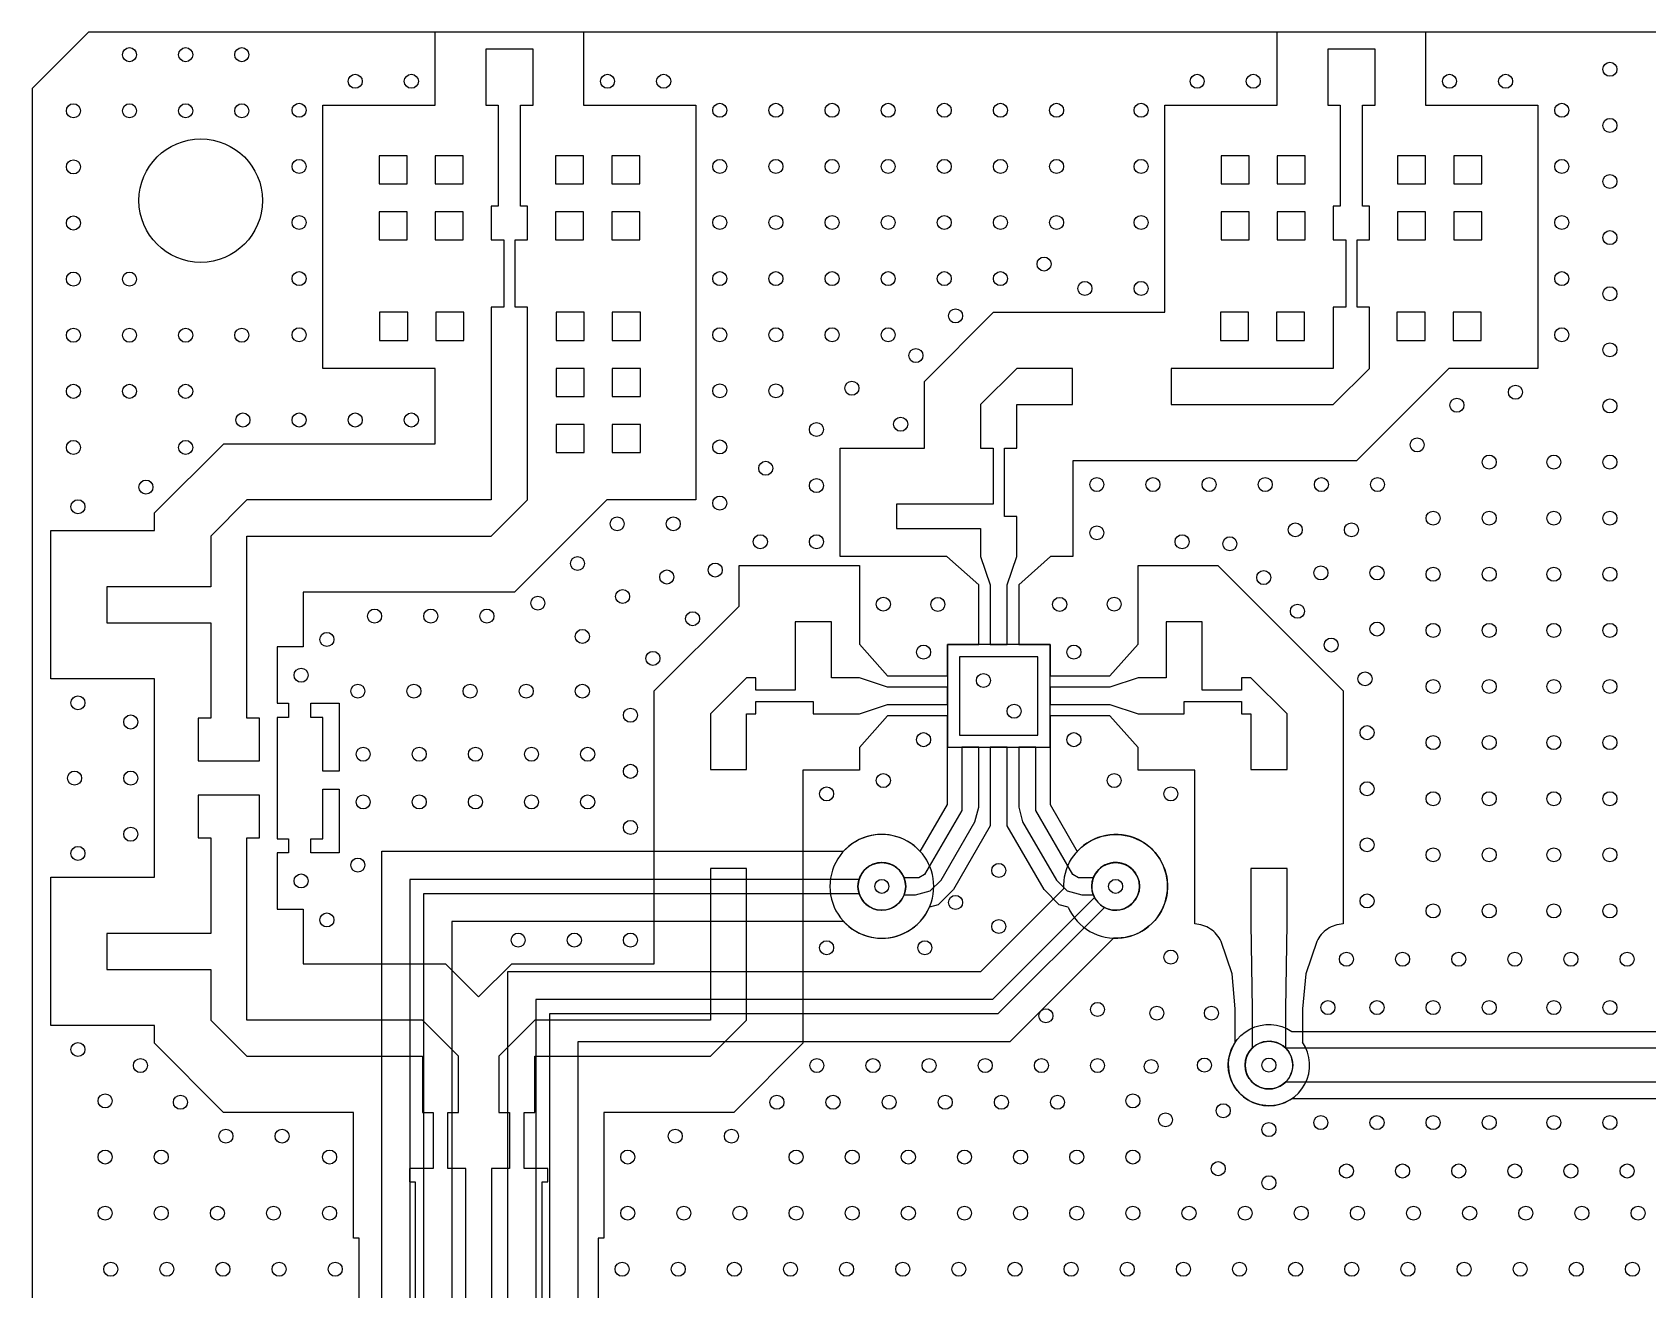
# Model space of a CAD drawing. Header units: metres. Extents: x -31 to 31, y 0 to 47.5.
# Drawn here: x -31 to -2.22, y 25.09 to 47.5 of the extents above; entities that cross this region are included whole.
import ezdxf

# ---------------------------------------------------------------- set-up
doc = ezdxf.new("R2010")
doc.units = ezdxf.units.M

msp = doc.modelspace()

# ---------------------------------------------------------------- linework, layer by layer
at = {"layer": 'BOTTOM'}
for p, q in [((-30, 47.5), (-31, 46.5)), ((30, 47.5), (-30, 47.5)), ((-31, 46.5), (-31, 1)), ((-24.775874, 4.74), (-24.775874, 32.903141)), ((-24.775874, 32.903141), (-16.547396, 32.903141)), ((-12.07573, 32.079301), (-13.895501, 30.25953)), ((-13.791947, 30.00953), (-11.898953, 31.902524)), ((-16.547396, 31.653141), (-23.525874, 31.653141)), ((-23.525874, 31.653141), (-23.525874, 5.99)), ((-13.895501, 30.25953), (-22.029143, 30.25953)), ((-22.029143, 30.25953), (-22.029143, 7.979075)), ((-21.779143, 8.229075), (-21.779143, 30.00953)), ((-21.779143, 30.00953), (-13.791947, 30.00953))]:
    msp.add_line(p, q, dxfattribs=at)
msp.add_lwpolyline([(-22.529143, 7.479075), (-22.529143, 30.75953), (-14.102608, 30.75953), (-12.624238, 32.2379, -0.684031), (-11.04604, 32.932215, -0.684031), (-11.740354, 31.354016), (-13.584841, 29.50953), (-21.279143, 29.50953), (-21.279143, 8.729075)], format="xyb", dxfattribs=at)
for points in [[(-24.275874, 32.403141), (-24.275874, 5.24), (-5.706202, 5.24, 0.86086), (-4.875, 5.365, 0.86086), (-5.706202, 5.49), (-24.025874, 5.49), (-24.025874, 32.153141), (-16.271689, 32.153141, 0.86086), (-15.440487, 32.278141, 0.86086), (-16.271689, 32.403141)], [(-0.37617, 28.492735), (-8.56219, 28.492735, -0.601753), (-9.69418, 29.092722, -0.601753), (-8.56219, 29.692709), (-0.37617, 29.692709, -0.601753), (0.75582, 29.092722, -0.601753)], [(-8.668154, 29.392735, 0.668804), (-9.39418, 29.092704, 0.668804), (-8.668127, 28.792735), (-0.270196, 28.792735, 0.668782), (0.455794, 29.092704, 0.668782), (-0.27017, 29.392735)]]:
    msp.add_lwpolyline(points, format="xyb", close=True, dxfattribs=at)
msp.add_circle((-28, 44.5), 1.1, dxfattribs=at)
for centre, radius, start, end in [((-15.865487, 32.278141), 0.925, 0.0000019, 137.4933537), ((-11.700113, 32.278141), 0.425, 44.9999795, -152.1046441), ((-11.700113, 32.278141), 0.425, -117.8953559, 45.0000205), ((-15.865487, 32.278141), 0.925, -137.4933537, -0.0000019)]:
    msp.add_arc(centre, radius, start, end, dxfattribs=at)
at = {"layer": 'GND1'}
for p, q in [((-30, 47.5), (-31, 46.5)), ((30, 47.5), (-30, 47.5)), ((-31, 46.5), (-31, 1)), ((-12.8684, 36.587657), (-14.6972, 36.587657)), ((-14.6972, 36.587657), (-14.6972, 34.758857)), ((-12.8684, 34.758857), (-12.8684, 36.587657)), ((-14.6972, 34.758857), (-12.8684, 34.758857))]:
    msp.add_line(p, q, dxfattribs=at)
for centre, radius in [((-28, 44.5), 1.1), ((-15.865487, 32.278141), 0.425), ((-11.700113, 32.278141), 0.425), ((-8.969154, 29.092748), 0.425)]:
    msp.add_circle(centre, radius, dxfattribs=at)
at = {"layer": 'GND2'}
for p, q in [((-30, 47.5), (-31, 46.5)), ((30, 47.5), (-30, 47.5)), ((-31, 46.5), (-31, 1))]:
    msp.add_line(p, q, dxfattribs=at)
for centre, radius in [((-28, 44.5), 1.1), ((-15.865487, 32.278141), 0.425), ((-11.700113, 32.278141), 0.425), ((-8.969154, 29.092748), 0.425)]:
    msp.add_circle(centre, radius, dxfattribs=at)
at = {"layer": 'GND3'}
msp.add_lwpolyline([(-31, 1), (-30, 0), (30, 0), (31, 1), (31, 46.5), (30, 47.5), (-30, 47.5), (-31, 46.5)], close=True, dxfattribs=at)
for centre, radius in [((-28, 44.5), 1.1), ((-15.865487, 32.278141), 0.425), ((-11.700113, 32.278141), 0.425), ((-8.969154, 29.092748), 0.425)]:
    msp.add_circle(centre, radius, dxfattribs=at)
at = {"layer": 'TOP'}
for p, q in [((-30, 47.5), (-31, 46.5)), ((-23.8225, 47.5), (-30, 47.5)), ((-23.8225, 46.201527), (-23.8225, 47.5)), ((6.1775, 47.5), (-6.1775, 47.5)), ((-6.1775, 47.5), (-6.1775, 46.201527)), ((-7.0775, 47.2), (-7.9225, 47.2)), ((-7.9225, 47.2), (-7.9225, 46.2)), ((-7.0775, 46.2), (-7.0775, 47.2)), ((-31, 46.5), (-31, 1)), ((-25.8225, 41.509507), (-25.8225, 46.201527)), ((-25.8225, 46.201527), (-23.8225, 46.201527)), ((-7.9225, 46.2), (-7.7, 46.2)), ((-7.7, 46.2), (-7.7, 44.4)), ((-7.3, 44.4), (-7.3, 46.2)), ((-7.3, 46.2), (-7.0775, 46.2)), ((-6.1775, 46.201527), (-4.1775, 46.201527)), ((-4.1775, 46.201527), (-4.1775, 41.509507)), ((-24.8225, 45.3), (-24.8225, 44.8)), ((-24.3225, 45.3), (-24.8225, 45.3)), ((-24.3225, 44.8), (-24.3225, 45.3)), ((-21.6775, 45.3), (-21.6775, 44.8)), ((-21.1775, 45.3), (-21.6775, 45.3)), ((-21.1775, 44.8), (-21.1775, 45.3)), ((-8.8225, 45.3), (-8.8225, 44.8)), ((-8.3225, 45.3), (-8.8225, 45.3)), ((-8.3225, 44.8), (-8.3225, 45.3)), ((-5.6775, 45.3), (-5.6775, 44.8)), ((-5.1775, 45.3), (-5.6775, 45.3)), ((-5.1775, 44.8), (-5.1775, 45.3)), ((-24.8225, 44.8), (-24.3225, 44.8)), ((-21.6775, 44.8), (-21.1775, 44.8)), ((-8.8225, 44.8), (-8.3225, 44.8)), ((-5.6775, 44.8), (-5.1775, 44.8)), ((-7.7, 44.4), (-7.8225, 44.4)), ((-7.8225, 44.4), (-7.8225, 43.8)), ((-7.1775, 44.4), (-7.3, 44.4)), ((-7.1775, 43.8), (-7.1775, 44.4)), ((-24.8225, 44.3), (-24.8225, 43.8)), ((-24.3225, 44.3), (-24.8225, 44.3)), ((-24.3225, 43.8), (-24.3225, 44.3)), ((-21.6775, 44.3), (-21.6775, 43.8)), ((-21.1775, 44.3), (-21.6775, 44.3)), ((-21.1775, 43.8), (-21.1775, 44.3)), ((-8.8225, 44.3), (-8.8225, 43.8)), ((-8.3225, 44.3), (-8.8225, 44.3)), ((-8.3225, 43.8), (-8.3225, 44.3)), ((-5.6775, 44.3), (-5.6775, 43.8)), ((-5.1775, 44.3), (-5.6775, 44.3)), ((-5.1775, 43.8), (-5.1775, 44.3)), ((-24.8225, 43.8), (-24.3225, 43.8)), ((-21.6775, 43.8), (-21.1775, 43.8)), ((-8.8225, 43.8), (-8.3225, 43.8)), ((-7.8225, 43.8), (-7.6, 43.8)), ((-7.6, 43.8), (-7.6, 42.6)), ((-7.4, 42.6), (-7.4, 43.8)), ((-7.4, 43.8), (-7.1775, 43.8)), ((-5.6775, 43.8), (-5.1775, 43.8)), ((-7.6, 42.6), (-7.8225, 42.6)), ((-7.8225, 42.6), (-7.8225, 41.509507)), ((-7.1775, 42.6), (-7.4, 42.6)), ((-7.1775, 41.509507), (-7.1775, 42.6)), ((-24.811858, 42.509394), (-24.811858, 42.009394)), ((-24.311858, 42.509394), (-24.811858, 42.509394)), ((-24.311858, 42.009394), (-24.311858, 42.509394)), ((-21.666858, 42.509394), (-21.666858, 42.009394)), ((-21.166858, 42.509394), (-21.666858, 42.509394)), ((-21.166858, 42.009394), (-21.166858, 42.509394)), ((-8.833142, 42.509394), (-8.833142, 42.009394)), ((-8.333142, 42.509394), (-8.833142, 42.509394)), ((-8.333142, 42.009394), (-8.333142, 42.509394)), ((-5.688142, 42.509394), (-5.688142, 42.009394)), ((-5.188142, 42.509394), (-5.688142, 42.509394)), ((-5.188142, 42.009394), (-5.188142, 42.509394)), ((-24.811858, 42.009394), (-24.311858, 42.009394)), ((-21.666858, 42.009394), (-21.166858, 42.009394)), ((-8.833142, 42.009394), (-8.333142, 42.009394)), ((-5.688142, 42.009394), (-5.188142, 42.009394)), ((-23.8225, 41.509507), (-25.8225, 41.509507)), ((-23.8225, 40.164827), (-23.8225, 41.509507)), ((-21.666858, 41.509394), (-21.666858, 41.009394)), ((-21.166858, 41.509394), (-21.666858, 41.509394)), ((-21.166858, 41.009394), (-21.166858, 41.509394)), ((-13.4603, 41.509507), (-14.1053, 40.864507)), ((-12.4703, 41.509507), (-13.4603, 41.509507)), ((-12.4703, 40.864507), (-12.4703, 41.509507)), ((-7.8225, 41.509507), (-10.7083, 41.509507)), ((-10.7083, 41.509507), (-10.7083, 40.864507)), ((-7.8225, 40.864507), (-7.1775, 41.509507)), ((-5.763286, 41.509507), (-7.408286, 39.864507)), ((-4.1775, 41.509507), (-5.763286, 41.509507)), ((-21.666858, 41.009394), (-21.166858, 41.009394)), ((-14.1053, 40.864507), (-14.1053, 40.089457)), ((-13.4603, 40.089457), (-13.4603, 40.864507)), ((-13.4603, 40.864507), (-12.4703, 40.864507)), ((-10.7083, 40.864507), (-7.8225, 40.864507)), ((-21.666858, 40.509394), (-21.666858, 40.009394)), ((-21.166858, 40.509394), (-21.666858, 40.509394)), ((-21.166858, 40.009394), (-21.166858, 40.509394)), ((-28.8225, 38.932889), (-27.590562, 40.164827)), ((-27.590562, 40.164827), (-23.8225, 40.164827)), ((-21.666858, 40.009394), (-21.166858, 40.009394)), ((-14.1053, 40.089457), (-13.8828, 40.089457)), ((-13.8828, 40.089457), (-13.8828, 39.089457)), ((-13.6828, 38.871957), (-13.6828, 40.089457)), ((-13.6828, 40.089457), (-13.4603, 40.089457)), ((-7.408286, 39.864507), (-12.4603, 39.864507)), ((-12.4603, 39.864507), (-12.4603, 38.154457)), ((-28.822212, 38.619571), (-28.8225, 38.932889)), ((-13.8828, 39.089457), (-15.6053, 39.089457)), ((-15.6053, 39.089457), (-15.6053, 38.654457)), ((-13.4603, 38.871957), (-13.6828, 38.871957)), ((-13.4603, 38.154457), (-13.4603, 38.871957)), ((-30.672212, 35.974571), (-30.672212, 38.619571)), ((-30.672212, 38.619571), (-28.822212, 38.619571)), ((-15.6053, 38.654457), (-14.1053, 38.654457)), ((-14.1053, 38.654457), (-14.1053, 38.154457)), ((-14.1053, 38.154457), (-13.9352, 37.654457)), ((-13.6304, 37.654457), (-13.4603, 38.154457)), ((-12.8603, 38.154457), (-13.4272, 37.654457)), ((-12.4603, 38.154457), (-12.8603, 38.154457)), ((-11.3016, 36.595757), (-11.3016, 37.995757)), ((-11.3016, 37.995757), (-9.877427, 37.995757)), ((-9.877427, 37.995757), (-7.646664, 35.764993)), ((-13.9352, 37.654457), (-13.9352, 36.587657)), ((-13.6304, 36.587657), (-13.6304, 37.654457)), ((-13.4272, 37.654457), (-13.4272, 36.587657)), ((-16.764, 36.995757), (-17.409, 36.995757)), ((-17.409, 36.995757), (-17.409, 35.773257)), ((-16.764, 35.995757), (-16.764, 36.995757)), ((-13.9352, 36.587657), (-13.6304, 36.587657)), ((-13.4272, 36.587657), (-13.1224, 36.587657)), ((-13.1224, 36.587657), (-12.8684, 36.587657)), ((-12.8684, 36.587657), (-12.8684, 36.333657)), ((-11.8016, 36.028857), (-11.3016, 36.595757)), ((-12.8684, 36.333657), (-12.8684, 36.028857)), ((-28.821636, 35.974571), (-30.672212, 35.974571)), ((-28.821636, 32.440971), (-28.821636, 35.974571)), ((-18.273959, 35.995757), (-18.918959, 35.350757)), ((-18.109, 35.995757), (-18.273959, 35.995757)), ((-18.109, 35.773257), (-18.109, 35.995757)), ((-16.264, 35.995757), (-16.764, 35.995757)), ((-15.764, 35.825657), (-16.264, 35.995757)), ((-12.8684, 36.028857), (-11.8016, 36.028857)), ((-17.409, 35.773257), (-18.109, 35.773257)), ((-14.6972, 35.825657), (-15.764, 35.825657)), ((-14.6972, 35.520857), (-14.6972, 35.825657)), ((-7.646664, 35.764993), (-7.646664, 31.608757)), ((-26.036112, 35.287271), (-26.036112, 35.541271)), ((-26.036112, 35.541271), (-25.531212, 35.541271)), ((-25.531212, 35.541271), (-25.531212, 34.33085)), ((-18.109, 35.350757), (-18.109, 35.573257)), ((-18.109, 35.573257), (-17.0865, 35.573257)), ((-17.0865, 35.573257), (-17.0865, 35.350757)), ((-16.264, 35.350757), (-15.764, 35.520857)), ((-15.764, 35.520857), (-14.6972, 35.520857)), ((-25.823312, 35.287271), (-26.036112, 35.287271)), ((-25.823312, 34.33085), (-25.823312, 35.287271)), ((-18.918959, 35.350757), (-18.918959, 34.360757)), ((-18.273959, 34.360757), (-18.273959, 35.350757)), ((-18.273959, 35.350757), (-18.109, 35.350757)), ((-17.0865, 35.350757), (-16.264, 35.350757)), ((-15.764, 35.317139), (-16.264, 34.750757)), ((-14.6972, 35.317139), (-15.764, 35.317139)), ((-14.6972, 35.012339), (-14.6972, 35.317139)), ((-11.8016, 35.317732), (-12.8684, 35.317732)), ((-12.8684, 35.317732), (-12.8684, 35.012932)), ((-11.3016, 34.750757), (-11.8016, 35.317732)), ((-14.6972, 33.739057), (-14.6972, 35.012339)), ((-12.8684, 35.012932), (-12.8684, 33.739057)), ((-16.264, 34.750757), (-16.264, 34.350757)), ((-14.1384, 34.758857), (-14.4432, 34.758857)), ((-14.4432, 34.758857), (-14.4432, 33.632496)), ((-14.1384, 33.692057), (-14.1384, 34.758857)), ((-13.6304, 34.758857), (-13.9352, 34.758857)), ((-13.9352, 34.758857), (-13.935199, 33.692057)), ((-13.630401, 33.356178), (-13.6304, 34.758857)), ((-11.3016, 34.350757), (-11.3016, 34.750757)), ((-25.531212, 34.33085), (-25.823312, 34.33085)), ((-18.918959, 34.360757), (-18.273959, 34.360757)), ((-16.264, 34.350757), (-17.273959, 34.350757)), ((-17.273959, 34.350757), (-17.273959, 29.481502)), ((-10.291641, 34.350757), (-11.3016, 34.350757)), ((-10.291641, 31.608757), (-10.291641, 34.350757)), ((-26.953612, 33.902971), (-28.045812, 33.902971)), ((-28.045812, 33.902971), (-28.045812, 33.140971)), ((-26.953612, 33.140971), (-26.953612, 33.902971)), ((-15.181273, 32.900617), (-14.6972, 33.739057)), ((-14.209016, 33.428514), (-14.1384, 33.692057)), ((-13.935199, 33.692057), (-13.935199, 33.356178)), ((-12.8684, 33.739057), (-12.384327, 32.900617)), ((-14.4432, 33.632496), (-15.102761, 32.490102)), ((-14.809016, 32.389283), (-14.209016, 33.428514)), ((-28.045812, 33.140971), (-27.822212, 33.140971)), ((-27.822212, 33.140971), (-27.822212, 31.440971)), ((-27.177212, 29.895715), (-27.177212, 33.140971)), ((-27.177212, 33.140971), (-26.953612, 33.140971)), ((-13.935199, 33.356178), (-14.590321, 32.221474)), ((-12.975279, 32.221474), (-13.630401, 33.356178)), ((-18.273959, 32.598757), (-18.918959, 32.598757)), ((-18.918959, 32.598757), (-18.918959, 29.895715)), ((-18.273959, 29.895715), (-18.273959, 32.598757)), ((-8.646641, 32.598757), (-9.291641, 32.598757)), ((-9.291641, 32.598757), (-9.291641, 31.608757)), ((-8.646641, 31.608757), (-8.646641, 32.598757)), ((-30.672212, 29.795971), (-30.672212, 32.440971)), ((-30.672212, 32.440971), (-28.821636, 32.440971)), ((-15.205925, 32.43054), (-15.468751, 32.43054)), ((-15.102761, 32.490102), (-15.205925, 32.43054)), ((-15.001943, 32.196356), (-14.809016, 32.389283)), ((-15.468751, 32.12574), (-15.265487, 32.12574)), ((-15.265487, 32.12574), (-15.001943, 32.196356)), ((-14.860473, 31.951322), (-15.017192, 31.909329)), ((-14.590321, 32.221474), (-14.860473, 31.951322)), ((-12.705127, 31.951322), (-12.975279, 32.221474)), ((-12.548408, 31.909329), (-12.705127, 31.951322)), ((-27.822212, 31.440971), (-29.672212, 31.440971)), ((-29.672212, 31.440971), (-29.672212, 30.795971)), ((-9.291641, 31.608757), (-9.269167, 30.092757)), ((-8.669167, 30.092757), (-8.646641, 31.608757)), ((-9.624766, 30.717755), (-9.82028, 31.296258)), ((-8.118002, 31.296258), (-8.313516, 30.717755)), ((-29.672212, 30.795971), (-27.822212, 30.795971)), ((-27.822212, 30.795971), (-27.822212, 29.895715)), ((-9.569141, 30.092757), (-9.624766, 30.717755)), ((-8.313516, 30.717755), (-8.369167, 30.092757)), ((-9.569141, 29.499738), (-9.569141, 30.092757)), ((-9.269167, 30.092757), (-9.269167, 29.393775)), ((-8.669167, 29.393801), (-8.669167, 30.092757)), ((-8.369167, 30.092757), (-8.369167, 29.499738)), ((-28.822212, 29.795971), (-30.672212, 29.795971)), ((-28.8225, 29.481502), (-28.822212, 29.795971)), ((-27.822212, 29.895715), (-27.1775, 29.250715)), ((-24.05073, 29.895715), (-27.177212, 29.895715)), ((-23.40573, 29.250715), (-24.05073, 29.895715)), ((-22.04573, 29.895715), (-22.69073, 29.250715)), ((-18.918959, 29.895715), (-22.04573, 29.895715)), ((-18.918959, 29.250715), (-18.273959, 29.895715)), ((-27.591714, 28.250715), (-28.8225, 29.481502)), ((-17.273959, 29.481502), (-18.504745, 28.250715)), ((-27.1775, 29.250715), (-24.05073, 29.250715)), ((-24.05073, 29.250715), (-24.05073, 28.250715)), ((-23.40573, 28.250715), (-23.40573, 29.250715)), ((-22.69073, 29.250715), (-22.69073, 28.250715)), ((-22.04573, 28.250715), (-22.04573, 29.250715)), ((-22.04573, 29.250715), (-18.918959, 29.250715)), ((-25.27823, 28.250715), (-27.591714, 28.250715)), ((-25.27823, 26.010715), (-25.27823, 28.250715)), ((-24.05073, 28.250715), (-23.85823, 28.250715)), ((-23.85823, 28.250715), (-23.85823, 27.250715)), ((-23.598229, 27.250715), (-23.598229, 28.250715)), ((-23.598229, 28.250715), (-23.40573, 28.250715)), ((-22.69073, 28.250715), (-22.49823, 28.250715)), ((-22.49823, 28.250715), (-22.49823, 27.250715)), ((-22.23823, 27.250715), (-22.23823, 28.250715)), ((-22.23823, 28.250715), (-22.04573, 28.250715)), ((-18.504745, 28.250715), (-20.818229, 28.250715)), ((-20.818229, 28.250715), (-20.818229, 26.010715)), ((-23.85823, 27.250715), (-24.27823, 27.250715)), ((-24.27823, 27.250715), (-24.27823, 27.010715)), ((-23.27823, 27.250715), (-23.598229, 27.250715)), ((-23.27823, 23.040715), (-23.27823, 27.250715)), ((-22.49823, 27.250715), (-22.81823, 27.250715)), ((-22.81823, 27.250715), (-22.81823, 23.040715)), ((-21.818229, 27.250715), (-22.23823, 27.250715)), ((-21.818229, 27.010715), (-21.818229, 27.250715)), ((-24.27823, 27.010715), (-24.17823, 27.010715)), ((-24.17823, 27.010715), (-24.17823, 23.040715)), ((-21.91823, 23.040715), (-21.91823, 27.010715)), ((-21.91823, 27.010715), (-21.818229, 27.010715)), ((-25.17823, 26.010715), (-25.27823, 26.010715)), ((-25.17823, 23.534929), (-25.17823, 26.010715)), ((-20.818229, 26.010715), (-20.91823, 26.010715)), ((-20.91823, 26.010715), (-20.91823, 23.534929))]:
    msp.add_line(p, q, dxfattribs=at)
at = {"layer": 'TOP', "color": 42, "linetype": 'CONTINUOUS', "lineweight": -3, "true_color": 0xda9100}
msp.add_line((-10.291618, 31.608757), (-10.291641, 31.608757), dxfattribs=at)
at = {"layer": 'TOP'}
for points in [[(-26.436112, 35.541271), (-26.436112, 35.287271), (-26.636112, 35.287271), (-26.636112, 33.128271), (-26.436112, 33.128271), (-26.436112, 32.874271), (-26.636112, 32.874271), (-26.636112, 31.874271), (-26.176636, 31.874271), (-26.1775, 30.895715), (-23.636516, 30.895715), (-23.04823, 30.307429), (-22.459943, 30.895715), (-19.918959, 30.895715), (-19.918959, 35.76497), (-18.409, 37.274929), (-18.409, 37.995757), (-16.264, 37.995757), (-16.264, 36.595757), (-15.764, 36.028857), (-14.6972, 36.028857), (-14.6972, 36.333657), (-14.6972, 36.587657), (-14.4432, 36.587657), (-14.1384, 36.587657), (-14.1384, 37.654457), (-14.7053, 38.154457), (-16.6053, 38.154457), (-16.6053, 40.089457), (-15.1053, 40.089457), (-15.1053, 41.27872), (-13.874514, 42.509507), (-10.8225, 42.509507), (-10.8225, 46.201527), (-8.8225, 46.201527), (-8.8225, 47.5), (-21.1775, 47.5), (-21.1775, 46.201527), (-19.1775, 46.201527), (-19.1775, 39.164827), (-20.763286, 39.164827), (-22.408286, 37.519827), (-26.176636, 37.519827), (-26.176636, 36.546271), (-26.636112, 36.546271), (-26.636112, 35.541271)], [(-27.176924, 38.519827), (-22.8225, 38.519827), (-22.1775, 39.164827), (-22.1775, 42.6), (-22.4, 42.6), (-22.4, 43.8), (-22.1775, 43.8), (-22.1775, 44.4), (-22.3, 44.4), (-22.3, 46.2), (-22.0775, 46.2), (-22.0775, 47.2), (-22.9225, 47.2), (-22.9225, 46.2), (-22.7, 46.2), (-22.7, 44.4), (-22.8225, 44.4), (-22.8225, 43.8), (-22.6, 43.8), (-22.6, 42.6), (-22.8225, 42.6), (-22.8225, 39.164827), (-27.176924, 39.164827), (-27.821924, 38.519827), (-27.822212, 37.619571), (-29.672212, 37.619571), (-29.672212, 36.974571), (-27.822212, 36.974571), (-27.822212, 35.274571), (-28.045812, 35.274571), (-28.045812, 34.512571), (-26.953612, 34.512571), (-26.953612, 35.274571), (-27.177212, 35.274571)], [(-23.8225, 45.3), (-23.8225, 44.8), (-23.3225, 44.8), (-23.3225, 45.3)], [(-20.6775, 45.3), (-20.6775, 44.8), (-20.1775, 44.8), (-20.1775, 45.3)], [(-9.8225, 45.3), (-9.8225, 44.8), (-9.3225, 44.8), (-9.3225, 45.3)], [(-6.6775, 45.3), (-6.6775, 44.8), (-6.1775, 44.8), (-6.1775, 45.3)], [(-23.8225, 44.3), (-23.8225, 43.8), (-23.3225, 43.8), (-23.3225, 44.3)], [(-20.6775, 44.3), (-20.6775, 43.8), (-20.1775, 43.8), (-20.1775, 44.3)], [(-9.8225, 44.3), (-9.8225, 43.8), (-9.3225, 43.8), (-9.3225, 44.3)], [(-6.6775, 44.3), (-6.6775, 43.8), (-6.1775, 43.8), (-6.1775, 44.3)], [(-23.811858, 42.509394), (-23.811858, 42.009394), (-23.311858, 42.009394), (-23.311858, 42.509394)], [(-20.666858, 42.509394), (-20.666858, 42.009394), (-20.166858, 42.009394), (-20.166858, 42.509394)], [(-9.833142, 42.509394), (-9.833142, 42.009394), (-9.333142, 42.009394), (-9.333142, 42.509394)], [(-6.688142, 42.509394), (-6.688142, 42.009394), (-6.188142, 42.009394), (-6.188142, 42.509394)], [(-20.666858, 41.509394), (-20.666858, 41.009394), (-20.166858, 41.009394), (-20.166858, 41.509394)], [(-20.666858, 40.509394), (-20.666858, 40.009394), (-20.166858, 40.009394), (-20.166858, 40.509394)], [(-9.4566, 35.350757), (-9.291641, 35.350757), (-9.291641, 34.360757), (-8.646641, 34.360757), (-8.646641, 35.350757), (-9.291641, 35.995757), (-9.4566, 35.995757), (-9.4566, 35.773257), (-10.1566, 35.773257), (-10.1566, 36.995757), (-10.8016, 36.995757), (-10.8016, 35.995757), (-11.3016, 35.995757), (-11.8016, 35.825657), (-12.8684, 35.825657), (-12.8684, 35.520857), (-11.8016, 35.520857), (-11.3016, 35.350757), (-10.4791, 35.350757), (-10.4791, 35.573257), (-9.4566, 35.573257)], [(-13.0843, 36.371757), (-14.4813, 36.371757), (-14.4813, 34.974757), (-13.0843, 34.974757)], [(-26.036112, 33.128271), (-25.823312, 33.128271), (-25.823312, 34.007771), (-25.531212, 34.007771), (-25.531212, 32.874271), (-26.036112, 32.874271)]]:
    msp.add_lwpolyline(points, close=True, dxfattribs=at)
msp.add_lwpolyline([(-13.356584, 33.428514), (-12.756584, 32.389283), (-12.563657, 32.196356), (-12.300113, 32.12574), (-12.096849, 32.12574, 0.831591), (-11.275113, 32.278141, 0.831591), (-12.096849, 32.43054), (-12.359675, 32.43054), (-12.462839, 32.490102), (-13.1224, 33.632496), (-13.1224, 34.758857), (-13.4272, 34.758857), (-13.4272, 33.692057)], format="xyb", close=True, dxfattribs=at)
msp.add_circle((-28, 44.5), 1.1, dxfattribs=at)
for centre, radius, start, end in [((-15.865487, 32.278141), 0.925, 42.2949371, -170.6014276), ((-11.700113, 32.278141), 0.925, -9.3985724, 137.7050629), ((-15.865487, 32.27814), 0.425, 21.0134782, 179.9999002), ((-15.865487, 32.278141), 0.425, 179.999965, -21.0136131), ((-15.865487, 32.27814), 0.925, -170.6014772, -23.4978419), ((-11.700113, 32.27814), 0.925, -156.5021581, -9.3985228), ((-10.316353, 31.059719), 0.549594, 56.456851, 87.4228669), ((-10.316341, 31.059761), 0.549552, 25.4894384, 56.4554543), ((-7.621941, 31.059761), 0.549552, 123.5445457, 154.5105616), ((-7.62194, 31.059761), 0.549553, 92.5785255, 123.5445413), ((-8.969154, 29.092748), 0.725, 145.8497621, -90.00003), ((-8.969154, 29.092748), 0.425, 134.9033559, -89.9975879), ((-8.969154, 29.092748), 0.725, -89.99997, 34.1502379), ((-8.969154, 29.092748), 0.425, -89.9975087, 45.1015475)]:
    msp.add_arc(centre, radius, start, end, dxfattribs=at)
at = {"layer": 'VIAS'}
for centre in [(-29.26804, 47.101091), (-28.26804, 47.101091), (-27.26804, 47.101091), (-2.89415, 46.840248), (-25.2475, 46.626527), (-24.2475, 46.626527), (-20.7525, 46.626527), (-19.7525, 46.626527), (-10.2475, 46.626527), (-9.2475, 46.626527), (-5.7525, 46.626527), (-4.7525, 46.626527), (-30.26804, 46.101091), (-29.26804, 46.101091), (-28.26804, 46.101091), (-27.26804, 46.101091), (-26.2475, 46.109507), (-18.7525, 46.109507), (-17.7525, 46.109507), (-16.7525, 46.109507), (-15.7525, 46.109507), (-14.7525, 46.109507), (-13.7525, 46.109507), (-12.7525, 46.109507), (-11.2475, 46.109507), (-3.7525, 46.109507), (-2.89415, 45.840248), (-30.26804, 45.101091), (-26.2475, 45.109507), (-18.7525, 45.109507), (-17.7525, 45.109507), (-16.7525, 45.109507), (-15.7525, 45.109507), (-14.7525, 45.109507), (-13.7525, 45.109507), (-12.7525, 45.109507), (-11.2475, 45.109507), (-3.7525, 45.109507), (-2.89415, 44.840248), (-30.26804, 44.101091), (-26.2475, 44.109507), (-18.7525, 44.109507), (-17.7525, 44.109507), (-16.7525, 44.109507), (-15.7525, 44.109507), (-14.7525, 44.109507), (-13.7525, 44.109507), (-12.7525, 44.109507), (-11.2475, 44.109507), (-3.7525, 44.109507), (-2.89415, 43.840248), (-12.976026, 43.369981), (-30.26804, 43.101091), (-29.26804, 43.101091), (-26.2475, 43.109507), (-18.7525, 43.109507), (-17.7525, 43.109507), (-16.7525, 43.109507), (-15.7525, 43.109507), (-14.7525, 43.109507), (-13.7525, 43.109507), (-3.7525, 43.109507), (-12.2475, 42.934507), (-11.2475, 42.934507), (-2.89415, 42.840248), (-14.551992, 42.44577), (-30.26804, 42.101091), (-29.26804, 42.101091), (-28.26804, 42.101091), (-27.26804, 42.101091), (-26.2475, 42.109507), (-18.7525, 42.109507), (-17.7525, 42.109507), (-16.7525, 42.109507), (-15.7525, 42.109507), (-3.7525, 42.109507), (-15.259099, 41.738664), (-2.89415, 41.840248), (-30.26804, 41.101091), (-29.26804, 41.101091), (-28.26804, 41.101091), (-18.7525, 41.109507), (-17.7525, 41.109507), (-16.399135, 41.155832), (-4.577519, 41.084525), (-5.621131, 40.853739), (-2.89415, 40.840248), (-27.2475, 40.589827), (-26.2475, 40.589827), (-25.2475, 40.589827), (-24.2475, 40.589827), (-15.5303, 40.514457), (-17.0303, 40.420757), (-30.26804, 40.101091), (-28.26804, 40.101091), (-18.7525, 40.109507), (-6.328238, 40.146632), (-17.934675, 39.729105), (-5.044154, 39.840248), (-3.89415, 39.840248), (-2.89415, 39.840248), (-28.975147, 39.393984), (-17.0303, 39.420757), (-12.035293, 39.439504), (-11.035293, 39.439504), (-10.035293, 39.439504), (-9.035293, 39.439504), (-8.035293, 39.439504), (-7.035352, 39.439507), (-30.186409, 39.044571), (-18.7525, 39.109507), (-20.580308, 38.739827), (-19.580308, 38.739827), (-6.044154, 38.840248), (-5.044154, 38.840248), (-3.89415, 38.840248), (-2.89415, 38.840248), (-12.035293, 38.579454), (-8.499275, 38.633024), (-7.499275, 38.633024), (-18.0303, 38.420757), (-17.0303, 38.420757), (-10.516654, 38.420754), (-9.665295, 38.384665), (-21.287415, 38.032721), (-18.834, 37.916182), (-8.043857, 37.864618), (-7.043857, 37.864618), (-19.697542, 37.791934), (-9.062771, 37.782141), (-6.044154, 37.840248), (-5.044154, 37.840248), (-3.89415, 37.840248), (-2.89415, 37.840248), (-21.994522, 37.325614), (-20.483006, 37.444951), (-15.839, 37.308205), (-14.8682, 37.303857), (-12.6974, 37.303857), (-11.7266, 37.308205), (-24.901628, 37.094827), (-23.901628, 37.094827), (-22.901628, 37.094827), (-19.236181, 37.048789), (-8.461525, 37.180892), (-21.201162, 36.732868), (-7.043857, 36.864618), (-6.044154, 36.840248), (-5.044154, 36.840248), (-3.89415, 36.840248), (-2.89415, 36.840248), (-25.751636, 36.679285), (-15.122196, 36.453857), (-12.443404, 36.453857), (-7.860282, 36.579641), (-19.943287, 36.341683), (-26.211112, 36.041271), (-14.0563, 35.946757), (-7.257763, 35.977112), (-25.201162, 35.757646), (-24.201162, 35.757646), (-23.201162, 35.757646), (-22.201162, 35.757646), (-21.201162, 35.757646), (-6.044154, 35.840248), (-5.044154, 35.840248), (-3.89415, 35.840248), (-2.89415, 35.840248), (-30.186409, 35.549571), (-20.343959, 35.328141), (-13.5093, 35.399757), (-29.246636, 35.207771), (-7.221654, 35.017748), (-15.122196, 34.892657), (-12.443404, 34.892657), (-6.044154, 34.840248), (-5.044154, 34.840248), (-3.89415, 34.840248), (-2.89415, 34.840248), (-25.106212, 34.632771), (-24.106212, 34.632771), (-23.106212, 34.632771), (-22.106212, 34.632771), (-21.106212, 34.632771), (-30.246636, 34.207771), (-29.246636, 34.207771), (-20.343959, 34.328141), (-15.839, 34.164057), (-11.7266, 34.164057), (-16.848959, 33.925757), (-10.716654, 33.925754), (-7.221654, 34.017748), (-6.044154, 33.840248), (-5.044154, 33.840248), (-3.89415, 33.840248), (-2.89415, 33.840248), (-25.106212, 33.782771), (-24.106212, 33.782771), (-23.106212, 33.782771), (-22.106212, 33.782771), (-21.106212, 33.782771), (-20.343959, 33.328141), (-29.246636, 33.207771), (-7.221654, 33.017748), (-30.186409, 32.865971), (-6.044154, 32.840248), (-5.044154, 32.840248), (-3.89415, 32.840248), (-2.89415, 32.840248), (-25.201162, 32.657897), (-13.7828, 32.562316), (-26.211112, 32.374271), (-15.865487, 32.278141), (-11.700113, 32.278141), (-14.552356, 31.99173), (-7.221654, 32.017748), (-6.044154, 31.840248), (-5.044154, 31.840248), (-3.89415, 31.840248), (-2.89415, 31.840248), (-25.751636, 31.679285), (-13.7828, 31.562316), (-22.343959, 31.320715), (-21.343959, 31.320715), (-20.343959, 31.320715), (-16.848959, 31.18453), (-15.099938, 31.18453), (-10.716654, 31.017748), (-7.588688, 30.979991), (-6.588688, 30.979991), (-5.588688, 30.979991), (-4.588688, 30.979991), (-3.588688, 30.979991), (-2.588688, 30.979991), (-7.917297, 30.117732), (-7.04418, 30.117732), (-6.04418, 30.117732), (-5.04418, 30.117732), (-3.894176, 30.117732), (-2.894176, 30.117732), (-12.942821, 29.972101), (-12.023084, 30.08453), (-10.966654, 30.017748), (-9.99416, 30.017748), (-30.186409, 29.370971), (-29.073375, 29.08453), (-17.023084, 29.08453), (-16.023084, 29.08453), (-15.023084, 29.08453), (-14.023084, 29.08453), (-13.023084, 29.08453), (-12.023084, 29.08453), (-11.067915, 29.067885), (-10.119181, 29.092727), (-8.969154, 29.092748), (-29.70323, 28.454244), (-28.360971, 28.430033), (-17.735488, 28.430033), (-16.735488, 28.430033), (-15.735488, 28.430033), (-14.735488, 28.430033), (-13.735488, 28.430033), (-12.735488, 28.430033), (-11.393229, 28.454244), (-10.811493, 28.116577), (-9.782361, 28.279557), (-27.551075, 27.825715), (-26.551075, 27.825715), (-19.545384, 27.825715), (-18.545384, 27.825715), (-8.969173, 27.942745), (-8.04418, 28.067759), (-7.04418, 28.067759), (-6.04418, 28.067759), (-5.04418, 28.067759), (-3.894176, 28.067759), (-2.894176, 28.067759), (-29.70323, 27.454244), (-28.70323, 27.454244), (-25.70323, 27.454244), (-20.393229, 27.454244), (-17.393229, 27.454244), (-16.393229, 27.454244), (-15.393229, 27.454244), (-14.393229, 27.454244), (-13.393229, 27.454244), (-12.393229, 27.454244), (-11.393229, 27.454244), (-9.871965, 27.246657), (-8.969154, 26.995673), (-7.588688, 27.205505), (-6.588688, 27.205505), (-5.588688, 27.205505), (-4.588688, 27.205505), (-3.588688, 27.205505), (-2.588688, 27.205505), (-29.70323, 26.454244), (-28.70323, 26.454244), (-27.70323, 26.454244), (-26.70323, 26.454244), (-25.70323, 26.454244), (-20.393229, 26.454244), (-19.393229, 26.454244), (-18.393229, 26.454244), (-17.393229, 26.454244), (-16.393229, 26.454244), (-15.393229, 26.454244), (-14.393229, 26.454244), (-13.393229, 26.454244), (-12.393229, 26.454244), (-11.393229, 26.454244), (-10.393229, 26.454244), (-9.393229, 26.454244), (-8.393229, 26.454244), (-7.393229, 26.454244), (-6.393229, 26.454244), (-5.393229, 26.454244), (-4.393229, 26.454244), (-3.393229, 26.454244), (-2.393229, 26.454244), (-29.60323, 25.454244), (-28.60323, 25.454244), (-27.60323, 25.454244), (-26.60323, 25.454244), (-25.60323, 25.454244), (-20.493229, 25.454244), (-19.493229, 25.454244), (-18.493229, 25.454244), (-17.493229, 25.454244), (-16.493229, 25.454244), (-15.493229, 25.454244), (-14.493229, 25.454244), (-13.493229, 25.454244), (-12.493229, 25.454244), (-11.493229, 25.454244), (-10.493229, 25.454244), (-9.493229, 25.454244), (-8.493229, 25.454244), (-7.493229, 25.454244), (-6.493229, 25.454244), (-5.493229, 25.454244), (-4.493229, 25.454244), (-3.493229, 25.454244), (-2.493229, 25.454244)]:
    msp.add_circle(centre, 0.125, dxfattribs=at)

doc.saveas('drawing.dxf')
